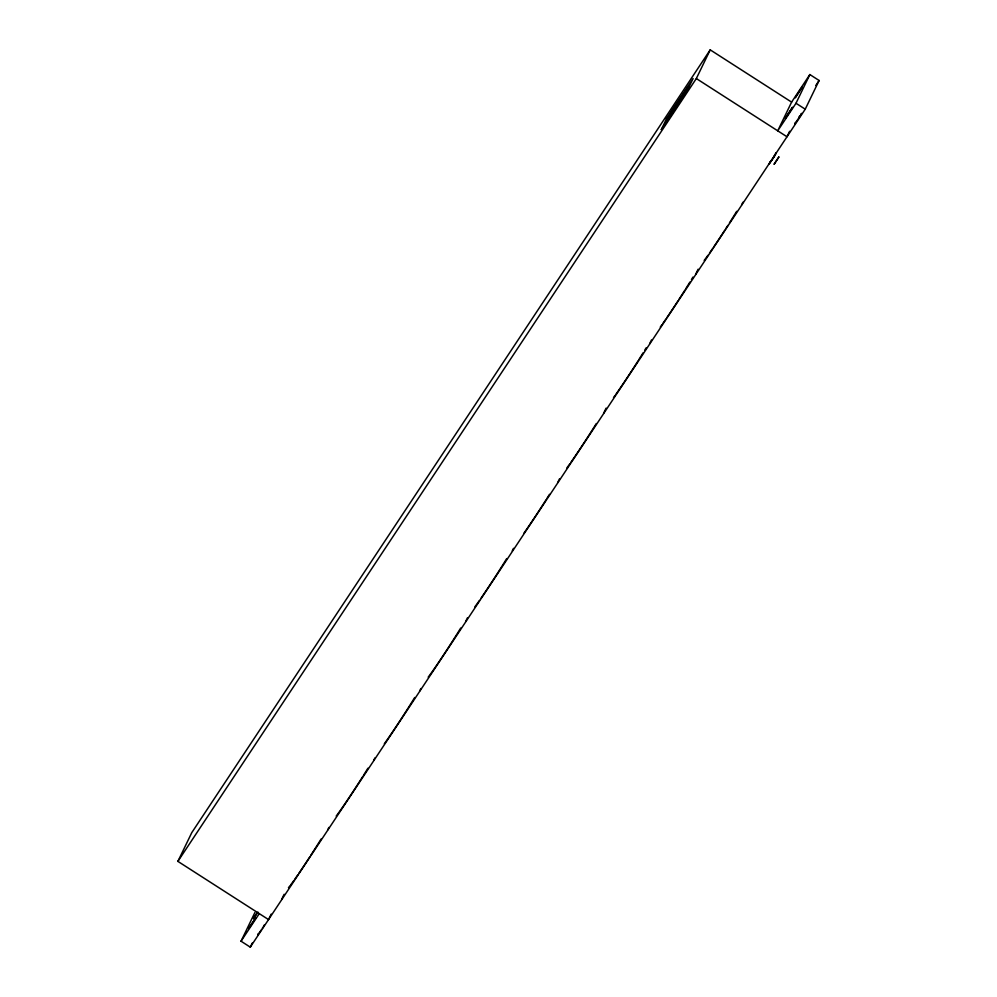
<?xml version="1.0" encoding="UTF-8"?>
<svg xmlns="http://www.w3.org/2000/svg" width="997" height="997" viewBox="0 0 997 997"><rect width="100%" height="100%" fill="white"/><g stroke="black" fill="none" stroke-linecap="round" stroke-linejoin="round"><path stroke-width="1.5" d="M661.26 129.71L687.232 90.478L693.114 78.589L666.644 118.493L661.372 129.498M687.556 90.004L687.743 89.693M666.432 118.867L666.893 118.107M775.155 154.635L774.457 155.968M794.646 124.089L800.616 115.34M271.184 914.124L268.542 919.583L177.89 861.371L191.76 832.669L710.213 49.85L791.606 102.118L777.735 130.819L795.992 103.264L809.863 74.551L819.11 80.495L805.24 109.196L250.284 947.15L241.037 941.205L254.908 912.504M250.284 947.15L252.266 943.05M281.64 899.456L284.133 894.297M327.639 830.003L328.885 827.423M177.89 861.371L696.33 78.551L710.213 49.85M373.626 760.549L374.884 757.969M419.625 691.095L420.871 688.516M465.624 621.642L467.493 617.779M512.246 550.905L513.492 548.325M557.622 482.735L559.491 478.872M603.621 413.281L606.114 408.122M649.62 343.828L651.49 339.965M695.607 274.374L698.112 269.215M741.606 204.921L742.927 202.217M789.624 131.292L786.982 136.763L696.33 78.551M258.298 933.803L257.812 934.8L261.376 929.79M801.177 114.356L801.663 113.359L801.189 113.832M263.906 925.727L264.479 924.742M770.257 161.875L769.198 163.857L772.762 158.673M794.995 123.416L795.569 122.432M262.298 928.344L263.171 926.961M773.385 157.713L776.351 152.79L775.305 154.049M774.557 156.006L772.762 158.847M257.101 912.554L253.525 918.611L258.011 912.143M791.606 102.118L809.863 74.551M241.037 941.205L259.282 913.651M815.795 85.505L819.11 80.495M799.033 116.948L799.893 115.664M772.152 159.62L770.394 162.013M795.992 103.264L805.24 109.196M321.146 838.951A44.005 1.82 -57.3 0 1 310.802 855.301M310.03 856.498A44.005 1.82 -57.3 0 1 298.901 873.272M298.016 874.568A44.005 1.82 -57.3 0 1 294.713 879.317M293.965 880.363A44.005 1.82 -57.3 0 1 290.85 884.663M290.202 885.51A44.005 1.82 -57.3 0 1 288.457 887.679M367.943 768.201A44.005 1.82 -57.3 0 1 363.818 774.831M362.97 776.189A44.005 1.82 -57.3 0 1 336.201 816.057M414.715 697.489A44.005 1.82 -57.3 0 1 384.306 743.774M506.713 558.582A44.005 1.82 -57.3 0 1 481.14 598.013M479.482 600.393A44.005 1.82 -57.3 0 1 474.834 606.849M460.714 628.035A44.005 1.82 -57.3 0 1 428.187 677.15M549.497 494.325A44.005 1.82 -57.3 0 1 546.954 498.375M546.206 499.559A44.005 1.82 -57.3 0 1 523.961 533.096M596.318 423.538A44.005 1.82 -57.3 0 1 570.695 462.596M569.96 463.642A44.005 1.82 -57.3 0 1 566.832 467.942M646.218 347.766A44.005 1.82 -57.3 0 1 644.71 350.221M643.14 352.776A44.005 1.82 -57.3 0 1 638.952 359.468M638.205 360.652A44.005 1.82 -57.3 0 1 615.959 394.189M615.099 395.385A44.005 1.82 -57.3 0 1 613.529 397.541M692.94 277.104A44.005 1.82 -57.3 0 1 691.457 279.534M689.924 282.039A44.005 1.82 -57.3 0 1 685.799 288.656M684.951 290.015A44.005 1.82 -57.3 0 1 678.783 299.673M678.01 300.87A44.005 1.82 -57.3 0 1 666.868 317.657M665.996 318.94A44.005 1.82 -57.3 0 1 662.693 323.689M661.946 324.735A44.005 1.82 -57.3 0 1 660.288 327.053M736.696 211.314A44.005 1.82 -57.3 0 1 729.43 222.954M727.885 225.384A44.005 1.82 -57.3 0 1 725.554 229.023M724.782 230.22A44.005 1.82 -57.3 0 1 713.64 247.069M712.867 248.203A44.005 1.82 -57.3 0 1 709.478 253.126M707.945 255.282A44.005 1.82 -57.3 0 1 704.181 260.429M664.663 123.902L684.989 93.382L688.528 86.552L672.788 109.645L664.712 123.802M248.689 928.543L255.718 917.801L248.689 928.543M785.387 118.157L792.416 107.414L785.387 118.157M795.307 97.644L802.336 86.901L795.307 97.644M774.171 164.181L778.856 157.015L774.171 164.181"/></g></svg>
